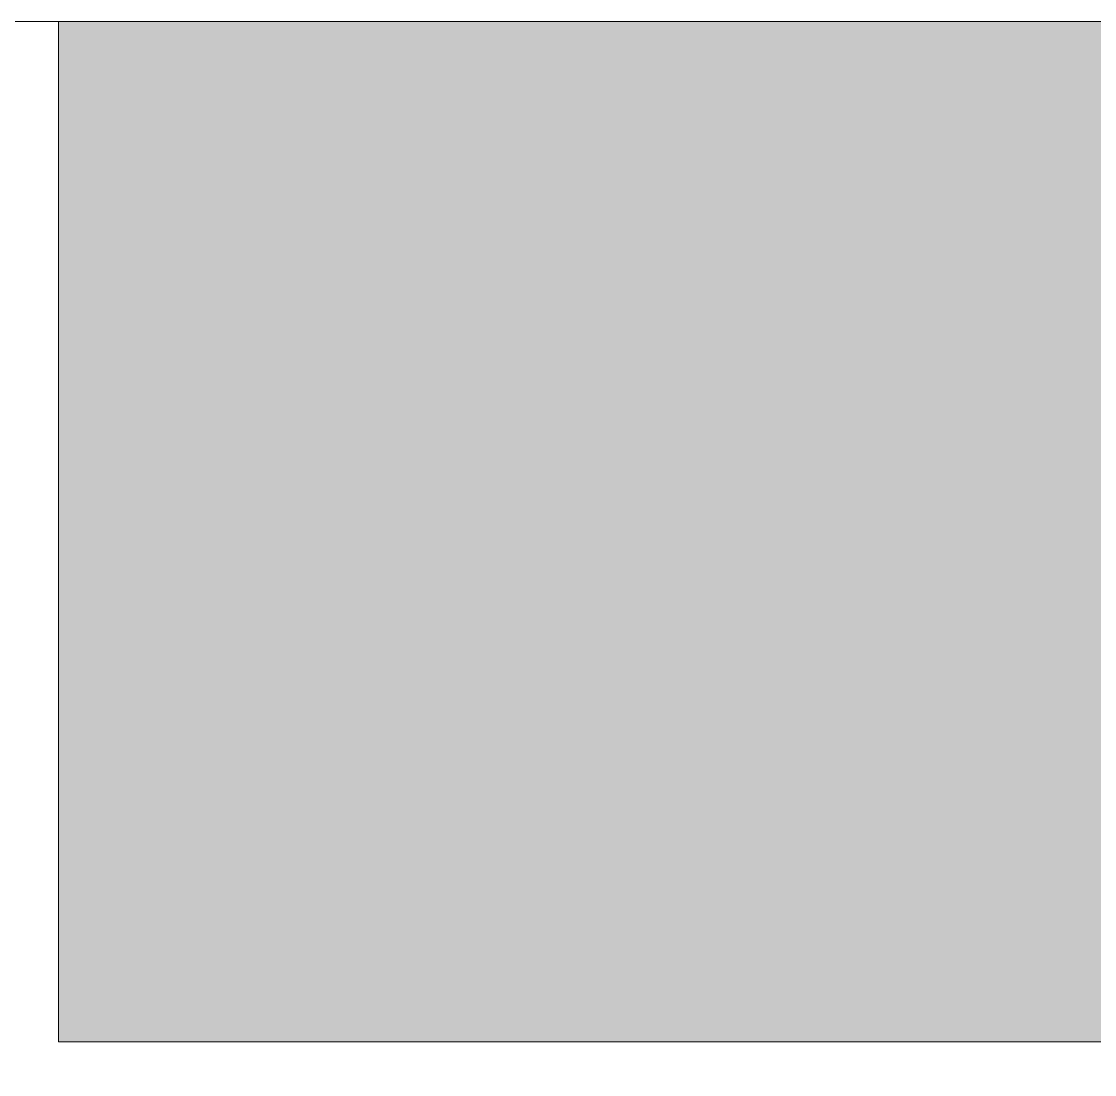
# Model space of a CAD drawing. Header units: inches. Extents: x -4061 to -1937, y 9836 to 11171.
# Drawn here: x -3478.1 to -3466.51, y 10334.22 to 10345.59 of the extents above; entities that cross this region are included whole.
import ezdxf

# ---------------------------------------------------------------- set-up
doc = ezdxf.new("R2010")
doc.units = ezdxf.units.IN
doc.header["$MEASUREMENT"] = 0
for name, color, linetype, lineweight in [('A-CLNG', 13, 'Continuous', 18), ('A-CLNG-2', 13, 'Continuous', 5), ('A-DOOR', 31, 'Continuous', 18), ('A-DOOR-7', 31, 'Continuous', 9), ('I-WALL', 2, 'Continuous', 18)]:
    doc.layers.add(name, color=color, linetype=linetype, lineweight=lineweight)

# ---------------------------------------------------------------- blocks, each defined once
blk = doc.blocks.new('HOLLOW METAL - UNIT DOOR-1759293-ENLARGED RCP - 1ST FLOOR PLAN - WEST')
at = {"layer": 'A-DOOR-7'}
blk.add_arc((18, 2.25), 36, 90, 180, dxfattribs=at)

msp = doc.modelspace()

# ---------------------------------------------------------------- hatches: boundary and pattern name
at = {"layer": 'A-CLNG-2'}
h = msp.add_hatch(color=256, dxfattribs=at)
h.paths.add_polyline_path([(-3448.024, 10334.571), (-3448.024, 10339.73), (-3448.774, 10339.73), (-3448.774, 10342.23), (-3448.024, 10342.23), (-3448.024, 10345.589), (-3477.699, 10345.589), (-3477.699, 10334.571), (-3454.924, 10334.571)], flags=0)
h.paths.add_polyline_path([(-3443.274, 10334.571), (-3434.724, 10334.571), (-3434.724, 10345.589), (-3443.274, 10345.589), (-3443.274, 10342.23), (-3442.524, 10342.23), (-3442.524, 10339.73), (-3443.274, 10339.73), (-3443.274, 10338.341)], flags=0)
h.paths.add_polyline_path([(-3442.232, 10351.589), (-3434.724, 10351.589), (-3434.724, 10353.521), (-3477.699, 10353.521), (-3477.699, 10351.589), (-3456.924, 10351.589), (-3456.924, 10352.339), (-3454.924, 10352.339), (-3454.924, 10351.589)], flags=0)
h.paths.add_polyline_path([(-3491.056, 10353.771), (-3434.724, 10353.771), (-3434.724, 10391.921), (-3498.332, 10391.921), (-3498.332, 10353.771)], flags=0)
h.paths.add_polyline_path([(-3437.539, 10392.171), (-3434.724, 10392.171), (-3434.724, 10411.121), (-3498.332, 10411.121), (-3498.332, 10392.171), (-3442.232, 10392.171)], flags=0)

# ---------------------------------------------------------------- linework, layer by layer
at = {"layer": 'A-CLNG'}
for p, q in [((-3477.699, 10334.571), (-3477.699, 10345.589)), ((-3448.024, 10334.571), (-3477.699, 10334.571))]:
    msp.add_line(p, q, dxfattribs=at)
at = {"layer": 'I-WALL'}
msp.add_line((-3491.174, 10345.589), (-3454.924, 10345.589), dxfattribs=at)

# ---------------------------------------------------------------- block references
at = {"layer": 'A-DOOR', "rotation": 180}
msp.add_blockref('HOLLOW METAL - UNIT DOOR-1759293-ENLARGED RCP - 1ST FLOOR PLAN - WEST', (-3474.924, 10348.839), dxfattribs=at)

doc.saveas('drawing.dxf')
